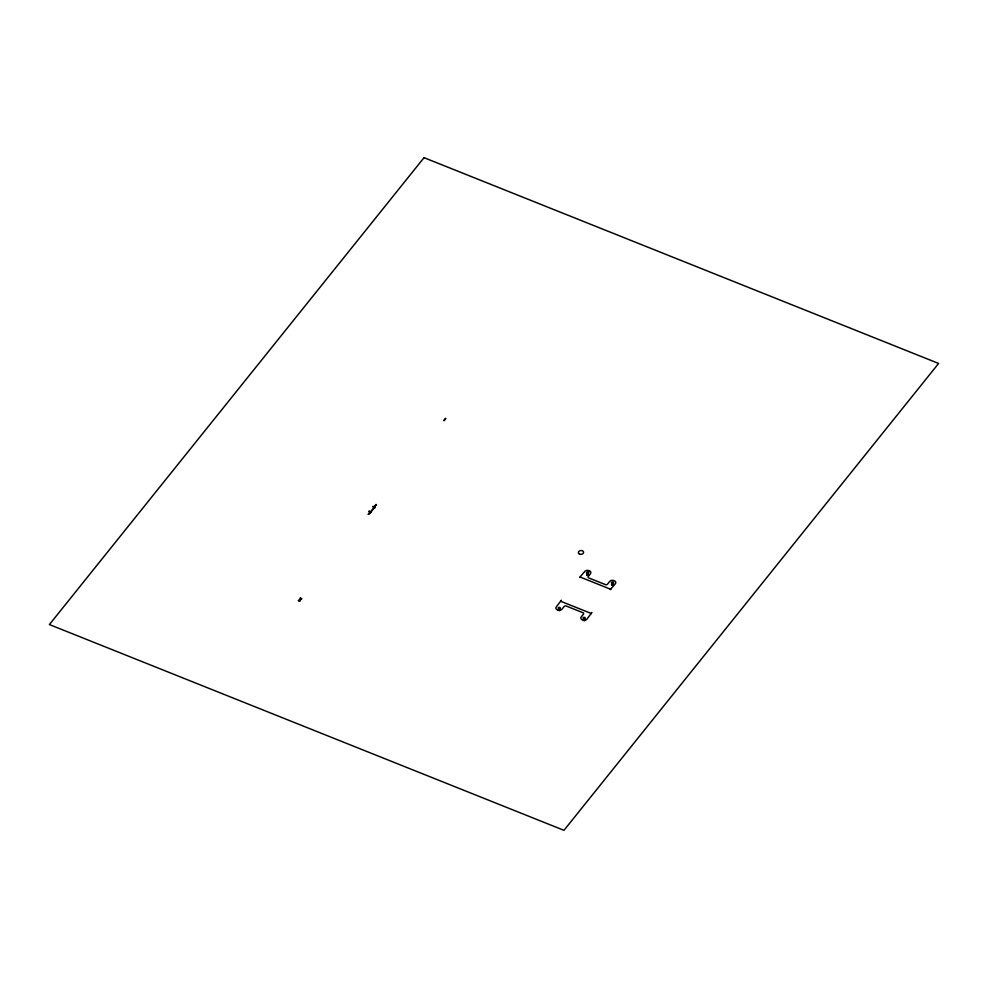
<?xml version="1.0" encoding="UTF-8"?>
<svg xmlns="http://www.w3.org/2000/svg" width="988" height="988" viewBox="0 0 988 988"><rect width="100%" height="100%" fill="white"/><g stroke="black" fill="none" stroke-linecap="round" stroke-linejoin="round"><path stroke-width="1.48" d="M588.638 574.732L587.539 574.016L586.81 575.041M588.811 574.497C585.748 577.585 587.057 571.558 588.638 574.633M613.227 585.192C614.314 582.389 609.497 585.859 613.326 585.168M585.464 619.822L584.834 620.501M561.332 600.222L556.343 606.879A2.964 2.174 -6.8 0 0 556.701 609.497A5.805 4.236 -6.8 0 0 558.64 610.275A2.964 2.174 -6.8 0 0 562.011 609.139L564.148 606.484A1.482 1.087 -6.8 0 1 566.186 606.014L582.932 612.708A1.482 1.087 -6.8 0 1 583.414 614.19L581.277 616.845A2.964 2.174 -6.8 0 0 581.636 619.464A5.805 4.236 -6.8 0 0 583.575 620.242A2.964 2.174 -6.8 0 0 586.946 619.118L591.936 612.461M374.057 507.499L370.401 511.969M374.477 507.659L370.883 512.13M300.747 598.481L299.043 600.692M301.167 598.654L299.389 600.865M445.465 418.319L443.698 420.518M445.872 418.48L444.168 420.69M368.067 514.328L369.833 512.192M368.857 514.415L370.463 512.439M585.229 620.131C584.958 616.722 581.352 622.094 585.328 620.143M613.511 584.884C614.635 582.957 609.979 583.846 611.955 585.229M560.245 610.251C561.53 607.892 556.17 609.658 559.183 610.658C562.221 610.572 558.393 607.892 558.529 610.288M376.045 504.374L374.403 506.622L376.527 504.868M579.635 577.412L584.723 571.521A2.964 2.174 -6.8 0 1 588.082 570.385A5.805 4.236 -6.8 0 1 590.021 571.163A2.964 2.174 -6.8 0 1 590.379 573.781L588.243 576.449A1.482 1.087 -6.8 0 0 588.725 577.918L605.483 584.612A1.482 1.087 -6.8 0 0 607.521 584.155L609.645 581.487A2.964 2.174 -6.8 0 1 613.017 580.364A5.805 4.236 -6.8 0 1 614.956 581.129A2.964 2.174 -6.8 0 1 615.314 583.76L610.238 589.651M588.379 573.188L588.502 570.953M588.589 575.028L587.959 575.362M613.079 583.303C615.302 581.129 609.386 581.87 612.066 583.426M559.64 608.756C562.246 606.731 556.046 607.04 558.763 608.818M584.427 618.772C587.304 617.228 581.463 616.475 583.426 618.698M587.428 573.497C584.908 573.151 587.959 570.57 588.675 572.46M584.241 620.637L583.747 619.414L585.304 619.859M375.317 506.98L373.896 506.424M370.846 512.55L369.426 512.006M369.747 512.414L370.389 512.661M580.252 577.091L610.843 589.33M560.814 601.309L591.417 613.548M301.797 598.592A3.297 1.803 38.7 0 1 300.34 597.987M301.587 598.851A3.297 1.803 38.7 0 1 300.13 598.259M299.982 600.852A3.297 1.803 38.7 0 1 298.524 600.247M299.772 601.112A3.297 1.803 38.7 0 1 298.314 600.519M374.946 507.709A3.409 1.865 38.7 0 1 372.735 506.659M375.168 507.437A3.409 1.865 38.7 0 1 372.945 506.387M371.426 512.093A3.409 1.865 38.7 0 1 369.203 511.043M371.204 512.364A3.409 1.865 38.7 0 1 368.993 511.315M424.037 157.672L49.4 624.552L563.963 830.328L938.6 363.448L424.037 157.672M579.845 554.256A2.631 1.927 -6.8 0 0 583.587 552.169A2.631 1.927 -6.8 0 0 579.499 550.946A2.631 1.927 -6.8 0 0 579.845 554.256"/></g></svg>
